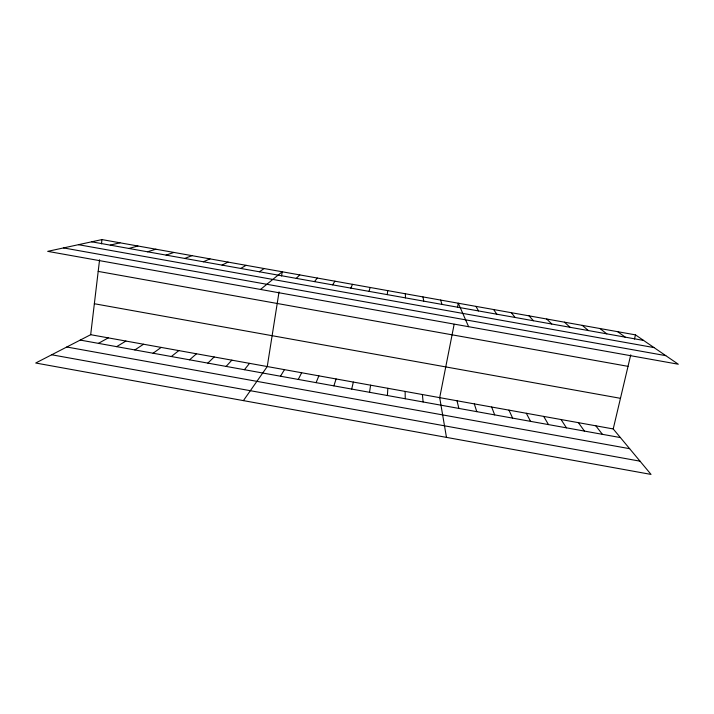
<?xml version="1.0" encoding="UTF-8"?>
<svg xmlns="http://www.w3.org/2000/svg" width="714" height="714" viewBox="0 0 714 714"><rect width="100%" height="100%" fill="white"/><g stroke="black" fill="none" stroke-linecap="round" stroke-linejoin="round"><path stroke-width="1.07" d="M387.39 395.52L387.854 388.3M90.678 334.696L613.219 428.944L651.043 474.417L35.7 363.015L90.678 334.696L99.576 259.771M101.468 243.84L101.968 239.583L635.469 334.866L678.3 364.229L47.695 251.355L101.968 239.583M387.247 294.623L387.729 290.616M369.54 392.298L370.593 385.185M279.04 291.892L267.25 366.55L243.394 400.625M281.548 276.015L282.217 271.775L260.512 289.447M454.14 324.317L439.699 397.644L446.473 437.387M457.46 307.448L458.29 303.218L468.625 326.7M351.707 389.076L353.341 382.07M613.219 428.944L630.748 354.84M634.478 339.079L635.469 334.866M369.031 291.366L370.12 287.474M333.884 385.863L336.098 378.964M316.079 382.65L318.872 375.859M350.824 288.117L352.511 284.324M298.282 379.437L301.656 372.753M280.495 376.224L284.449 369.647M332.626 284.859L334.928 281.182M244.411 369.718L249.543 363.355M314.446 281.611L317.346 278.049M226.124 366.416L231.845 360.159M296.265 278.362L299.782 274.908M207.845 363.114L214.155 356.973M189.576 359.82L196.484 353.787M171.324 356.527L178.821 350.601M153.082 353.234L161.177 347.415M259.414 271.775L264.144 268.544M134.848 349.94L143.532 344.237M116.632 346.656L125.905 341.051M240.725 268.437L246.08 265.313M98.425 343.363L108.287 337.874M222.054 265.108L228.025 262.092M203.392 261.77L209.978 258.87M184.739 258.441L191.95 255.648M166.103 255.103L173.93 252.435M147.486 251.783L155.92 249.213M128.868 248.454L137.927 246M110.277 245.134L119.943 242.787M91.687 241.814L643.573 340.426M78.433 244.688L654.033 347.593M63.537 247.919L665.787 355.652M98.193 271.4L628.025 366.344M94.355 303.736L620.466 398.323M80.236 340.078L620.395 437.575M66.786 347.004L629.641 448.687M51.703 354.778L640.021 461.173M617.708 331.689L625.187 337.133M599.947 328.52L606.811 333.857M582.205 325.352L588.452 330.573M564.462 322.184L570.102 327.298M546.745 319.015L551.761 324.013M529.029 315.856L533.438 320.738M511.331 312.696L515.115 317.471M595.815 425.803L602.402 434.326M578.429 422.67L584.418 431.077M493.633 309.537L496.819 314.196M561.052 419.537L566.452 427.838M543.684 416.405L548.495 424.598M475.961 306.377L478.523 310.929M526.325 413.272L530.547 421.358M508.975 410.139L512.616 418.118M491.643 407.016L494.686 414.888M474.319 403.892L476.774 411.648M440.636 300.067L441.975 304.405M457.005 400.768L458.879 408.417M422.983 296.917L423.723 301.138M422.402 394.53L423.107 401.964M405.356 293.766L405.481 297.881M405.124 391.415L405.24 398.742"/></g></svg>
